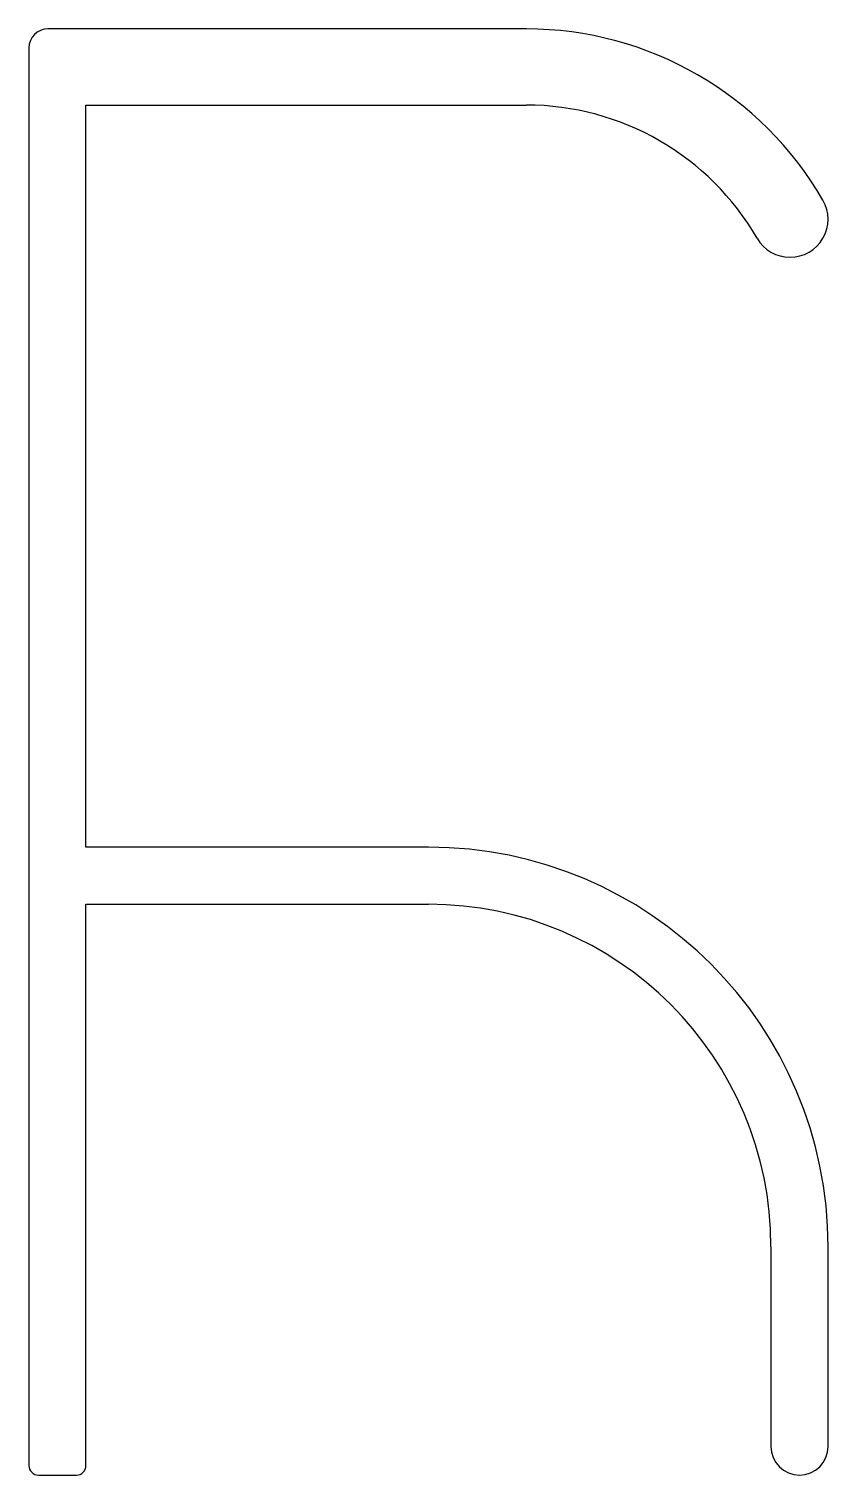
# Model space of a CAD drawing. Extents: x 1.3 to 22.3, y 1.3 to 39.3.
import ezdxf

# ---------------------------------------------------------------- set-up
doc = ezdxf.new("R2010")
doc.units = 0
doc.layers.get('0').update_dxf_attribs({"linetype": 'CONTINUOUS'})

msp = doc.modelspace()

# ---------------------------------------------------------------- linework, layer by layer
at = {"color": 0, "linetype": 'BYBLOCK'}
for p, q in [((14.327, 39.333), (1.755, 39.333)), ((1.255, 38.833), (1.255, 1.583)), ((2.755, 17.833), (2.755, 37.333)), ((2.755, 37.333), (14.327, 37.333)), ((21.255, 33.333), (21.255, 33.333)), ((11.755, 17.833), (2.755, 17.833)), ((2.755, 1.583), (2.755, 16.333)), ((2.755, 16.333), (11.755, 16.333)), ((20.755, 7.333), (20.755, 2.083)), ((22.255, 2.083), (22.255, 7.333)), ((1.505, 1.333), (2.505, 1.333))]:
    msp.add_line(p, q, dxfattribs=at)
for centre, radius, start, end in [((1.755, 38.833), 0.5, 90, 180), ((14.327, 30.333), 9, 30, 90), ((14.327, 30.333), 7, 30, 90), ((21.255, 34.333), 1, 270, 30), ((21.255, 34.333), 1, 210, 270), ((11.755, 7.333), 10.5, 0, 90), ((11.755, 7.333), 9, 0, 90), ((21.505, 2.083), 0.75, 180, 0), ((1.505, 1.583), 0.25, 180, 270), ((2.505, 1.583), 0.25, 270, 0)]:
    msp.add_arc(centre, radius, start, end, dxfattribs=at)

doc.saveas('drawing.dxf')
